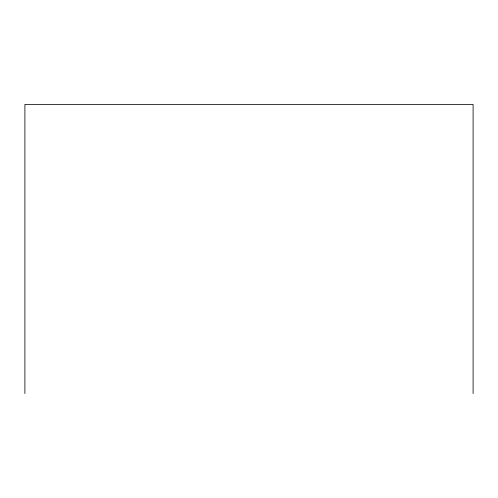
<?xml version="1.0" encoding="UTF-8"?>
<svg xmlns="http://www.w3.org/2000/svg" width="498" height="498" viewBox="0 0 498 498"><rect width="100%" height="100%" fill="white"/><g stroke="black" fill="none" stroke-linecap="round" stroke-linejoin="round"><path stroke-width="0.75" d="M473.1 393.576L473.1 104.424L24.9 104.424L24.9 393.576"/></g></svg>
